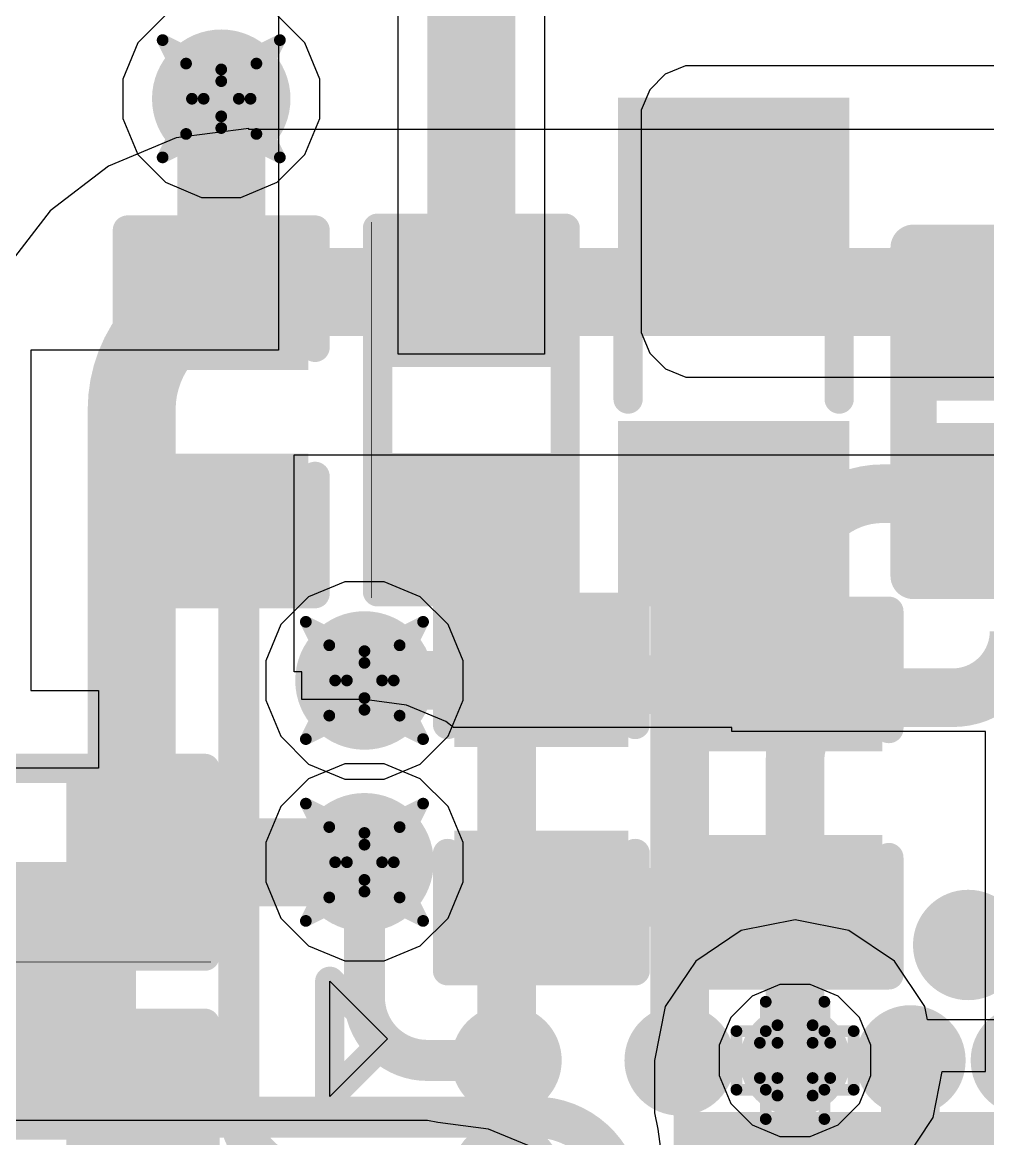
# Model space of a CAD drawing. Header units: inches. Extents: x -2 to 5376, y -4 to 5426.
# Drawn here: x 118.239 to 122.421, y 41.581 to 46.417 of the extents above; entities that cross this region are included whole.
import ezdxf

# ---------------------------------------------------------------- set-up
doc = ezdxf.new("R2010")
doc.units = ezdxf.units.IN
for name, color, linetype in [('Bottom Layer', 5, 'Continuous'), ('Bottom Overlay', 54, 'Continuous'), ('Bottom Paste', 16, 'Continuous'), ('Bottom Solder', 6, 'Continuous'), ('Drill Drawing', 1, 'Continuous'), ('Layer 1', 16, 'Continuous'), ('Layer 2', 76, 'Continuous'), ('Top Layer', 1, 'Continuous'), ('Top Overlay', 2, 'Continuous'), ('Top Paste', 8, 'Continuous'), ('Top Solder', 216, 'Continuous'), ('Via Holes', 16, 'Continuous')]:
    doc.layers.add(name, color=color, linetype=linetype)

# ---------------------------------------------------------------- blocks, each defined once
blk = doc.blocks.new('SMD3215_2P_131')
at = {"layer": 'Top Layer'}
for points in [[(-1.75, 0.9), (-0.75, 0.9), (-0.75, -0.9), (-1.75, -0.9)], [(0.75, 0.9), (1.75, 0.9), (1.75, -0.9), (0.75, -0.9)]]:
    blk.add_hatch(color=1, dxfattribs=at).paths.add_polyline_path(points)
at = {"layer": 'Top Paste'}
for points in [[(-1.75, 0.9), (-0.75, 0.9), (-0.75, -0.9), (-1.75, -0.9)], [(0.75, 0.9), (1.75, 0.9), (1.75, -0.9), (0.75, -0.9)]]:
    blk.add_hatch(color=8, dxfattribs=at).paths.add_polyline_path(points)
at = {"layer": 'Top Solder'}
for points in [[(-1.8516, 1.0016), (-0.6484, 1.0016), (-0.6484, -1.0016), (-1.8516, -1.0016)], [(0.6484, 1.0016), (1.8516, 1.0016), (1.8516, -1.0016), (0.6484, -1.0016)]]:
    blk.add_hatch(color=216, dxfattribs=at).paths.add_polyline_path(points)
at = {"layer": 'Top Overlay', "const_width": 0.127}
for points in [[(0.5588, 0.8128), (-0.5588, 0.8128)], [(0.5588, -0.8128), (-0.5588, -0.8128)]]:
    blk.add_lwpolyline(points, dxfattribs=at)
at = {"layer": 'Top Overlay', "const_width": 0.0635}
for points in [[(-0.5905, 0.8128, 1), (-0.5271, 0.8128, 1)], [(0.5271, 0.8128, 1), (0.5905, 0.8128, 1)], [(-0.5905, -0.8128, 1), (-0.5271, -0.8128, 1)], [(0.5271, -0.8128, 1), (0.5905, -0.8128, 1)]]:
    blk.add_lwpolyline(points, format="xyb", close=True, dxfattribs=at)
blk = doc.blocks.new('AQFN_73_EP_7_7__144')
at = {"layer": 'Top Layer'}
h = blk.add_hatch(color=1, dxfattribs=at)
edge = h.paths.add_edge_path()
edge.add_arc((-1.25, 3.25), 0.1375, 0, 360)
h = blk.add_hatch(color=1, dxfattribs=at)
edge = h.paths.add_edge_path()
edge.add_arc((-3.25, 2.75), 0.1375, 0, 360)
h = blk.add_hatch(color=1, dxfattribs=at)
edge = h.paths.add_edge_path()
edge.add_arc((-2.5, 2.75), 0.1375, 0, 360)
h = blk.add_hatch(color=1, dxfattribs=at)
edge = h.paths.add_edge_path()
edge.add_arc((-2, 2.75), 0.1375, 0, 360)
h = blk.add_hatch(color=1, dxfattribs=at)
edge = h.paths.add_edge_path()
edge.add_arc((-1.5, 2.75), 0.1375, 0, 360)
blk.add_hatch(color=1, dxfattribs=at).paths.add_polyline_path([(-2.425, 2.425), (2.425, 2.425), (2.425, -2.425), (-2.425, -2.425)])
at = {"layer": 'Top Paste'}
h = blk.add_hatch(color=8, dxfattribs=at)
edge = h.paths.add_edge_path()
edge.add_arc((-1.25, 3.25), 0.1375, 0, 360)
h = blk.add_hatch(color=8, dxfattribs=at)
edge = h.paths.add_edge_path()
edge.add_arc((-3.25, 2.75), 0.1375, 0, 360)
h = blk.add_hatch(color=8, dxfattribs=at)
edge = h.paths.add_edge_path()
edge.add_arc((-2.5, 2.75), 0.1375, 0, 360)
h = blk.add_hatch(color=8, dxfattribs=at)
edge = h.paths.add_edge_path()
edge.add_arc((-2, 2.75), 0.1375, 0, 360)
h = blk.add_hatch(color=8, dxfattribs=at)
edge = h.paths.add_edge_path()
edge.add_arc((-1.5, 2.75), 0.1375, 0, 360)
at = {"layer": 'Top Solder'}
h = blk.add_hatch(color=216, dxfattribs=at)
edge = h.paths.add_edge_path()
edge.add_arc((-1.25, 3.25), 0.2391, 0, 360)
h = blk.add_hatch(color=216, dxfattribs=at)
edge = h.paths.add_edge_path()
edge.add_arc((-3.25, 2.75), 0.2391, 0, 360)
h = blk.add_hatch(color=216, dxfattribs=at)
edge = h.paths.add_edge_path()
edge.add_arc((-2.5, 2.75), 0.2391, 0, 360)
h = blk.add_hatch(color=216, dxfattribs=at)
edge = h.paths.add_edge_path()
edge.add_arc((-2, 2.75), 0.2391, 0, 360)
h = blk.add_hatch(color=216, dxfattribs=at)
edge = h.paths.add_edge_path()
edge.add_arc((-1.5, 2.75), 0.2391, 0, 360)
h = blk.add_hatch(color=216, dxfattribs=at)
edge = h.paths.add_edge_path()
edge.add_arc((-1, 2.75), 0.2391, 0, 360)
blk.add_hatch(color=216, dxfattribs=at).paths.add_polyline_path([(-2.5266, 2.5266), (2.5266, 2.5266), (2.5266, -2.5266), (-2.5266, -2.5266)])
h = blk.add_hatch(color=216, dxfattribs=at)
edge = h.paths.add_edge_path()
edge.add_arc((-3.25, 2.25), 0.2391, 0, 360)
at = {"layer": 'Top Overlay', "const_width": 0.127}
for points in [[(-3.5, 3.5), (-1.95, 3.5)], [(-3.5, 3.15), (-3.5, 3.5)], [(-4.0159, 3.0926), (-3.7664, 2.8432)], [(-4.0159, 2.5937), (-4.0159, 3.0926)], [(-4.0159, 2.5937), (-3.7664, 2.8432)]]:
    blk.add_lwpolyline(points, dxfattribs=at)
at = {"layer": 'Top Overlay', "const_width": 0.0635}
for points in [[(-3.5318, 3.5, 1), (-3.4683, 3.5, 1)], [(-3.5318, 3.5, 1), (-3.4683, 3.5, 1)], [(-1.9818, 3.5, 1), (-1.9183, 3.5, 1)], [(-3.5318, 3.15, 1), (-3.4683, 3.15, 1)], [(-4.0476, 3.0926, 1), (-3.9841, 3.0926, 1)], [(-4.0476, 3.0926, 1), (-3.9841, 3.0926, 1)], [(-3.7982, 2.8432, 1), (-3.7347, 2.8432, 1)], [(-3.7982, 2.8432, 1), (-3.7347, 2.8432, 1)], [(-4.0476, 2.5937, 1), (-3.9841, 2.5937, 1)], [(-4.0476, 2.5937, 1), (-3.9841, 2.5937, 1)]]:
    blk.add_lwpolyline(points, format="xyb", close=True, dxfattribs=at)
blk = doc.blocks.new('R___0402_B_174')
at = {"layer": 'Bottom Layer'}
for points in [[(-0.2413, 0.3175), (-0.2413, -0.3175), (-0.6985, -0.3175), (-0.6985, 0.3175)], [(0.6985, 0.3175), (0.6985, -0.3175), (0.2413, -0.3175), (0.2413, 0.3175)]]:
    blk.add_hatch(color=5, dxfattribs=at).paths.add_polyline_path(points)
at = {"layer": 'Bottom Paste'}
for points in [[(-0.2413, 0.3175), (-0.2413, -0.3175), (-0.6985, -0.3175), (-0.6985, 0.3175)], [(0.6985, 0.3175), (0.6985, -0.3175), (0.2413, -0.3175), (0.2413, 0.3175)]]:
    blk.add_hatch(color=16, dxfattribs=at).paths.add_polyline_path(points)
at = {"layer": 'Bottom Solder'}
for points in [[(-0.1863, 0.3725), (-0.1863, -0.3725), (-0.7535, -0.3725), (-0.7535, 0.3725)], [(0.7535, 0.3725), (0.7535, -0.3725), (0.1863, -0.3725), (0.1863, 0.3725)]]:
    blk.add_hatch(color=6, dxfattribs=at).paths.add_polyline_path(points)
at = {"layer": 'Bottom Overlay'}
for points, const_width in [([(-0.7874, 0.4064), (-0.7874, -0.4064)], 0.127), ([(0.7874, 0.4064), (-0.7874, 0.4064)], 0.127), ([(0.7874, 0.4064), (0.7874, -0.4064)], 0.127), ([(0.8128, 0.4318), (-0.8128, 0.4318)], 0.00323), ([(0.7874, -0.4064), (-0.7874, -0.4064)], 0.127)]:
    blk.add_lwpolyline(points, dxfattribs=dict(at, const_width=const_width))
for points, const_width in [([(-0.8191, 0.4064, 1), (-0.7556, 0.4064, 1)], 0.0635), ([(-0.8191, 0.4064, 1), (-0.7556, 0.4064, 1)], 0.0635), ([(0.7556, 0.4064, 1), (0.8191, 0.4064, 1)], 0.0635), ([(0.7556, 0.4064, 1), (0.8191, 0.4064, 1)], 0.0635), ([(-0.8136, 0.4318, 1), (-0.812, 0.4318, 1)], 0.00161), ([(0.812, 0.4318, 1), (0.8136, 0.4318, 1)], 0.00161), ([(-0.8191, -0.4064, 1), (-0.7556, -0.4064, 1)], 0.0635), ([(-0.8191, -0.4064, 1), (-0.7556, -0.4064, 1)], 0.0635), ([(0.7556, -0.4064, 1), (0.8191, -0.4064, 1)], 0.0635), ([(0.7556, -0.4064, 1), (0.8191, -0.4064, 1)], 0.0635)]:
    blk.add_lwpolyline(points, format="xyb", close=True, dxfattribs=dict(at, const_width=const_width))
blk = doc.blocks.new('R___0402_B_184')
at = {"layer": 'Bottom Layer'}
for points in [[(-0.2413, 0.3175), (-0.2413, -0.3175), (-0.6985, -0.3175), (-0.6985, 0.3175)], [(0.6985, 0.3175), (0.6985, -0.3175), (0.2413, -0.3175), (0.2413, 0.3175)]]:
    blk.add_hatch(color=5, dxfattribs=at).paths.add_polyline_path(points)
at = {"layer": 'Bottom Paste'}
for points in [[(-0.2413, 0.3175), (-0.2413, -0.3175), (-0.6985, -0.3175), (-0.6985, 0.3175)], [(0.6985, 0.3175), (0.6985, -0.3175), (0.2413, -0.3175), (0.2413, 0.3175)]]:
    blk.add_hatch(color=16, dxfattribs=at).paths.add_polyline_path(points)
at = {"layer": 'Bottom Solder'}
for points in [[(-0.1863, 0.3725), (-0.1863, -0.3725), (-0.7535, -0.3725), (-0.7535, 0.3725)], [(0.7535, 0.3725), (0.7535, -0.3725), (0.1863, -0.3725), (0.1863, 0.3725)]]:
    blk.add_hatch(color=6, dxfattribs=at).paths.add_polyline_path(points)
at = {"layer": 'Bottom Overlay'}
for points, const_width in [([(0.7874, 0.4064), (-0.7874, 0.4064)], 0.127), ([(-0.7874, 0.4064), (-0.7874, -0.4064)], 0.127), ([(0.7874, 0.4064), (0.7874, -0.4064)], 0.127), ([(0.8128, 0.4318), (-0.8128, 0.4318)], 0.00323), ([(0.7874, -0.4064), (-0.7874, -0.4064)], 0.127)]:
    blk.add_lwpolyline(points, dxfattribs=dict(at, const_width=const_width))
for points, const_width in [([(-0.8191, 0.4064, 1), (-0.7556, 0.4064, 1)], 0.0635), ([(-0.8191, 0.4064, 1), (-0.7556, 0.4064, 1)], 0.0635), ([(0.7556, 0.4064, 1), (0.8191, 0.4064, 1)], 0.0635), ([(0.7556, 0.4064, 1), (0.8191, 0.4064, 1)], 0.0635), ([(-0.8136, 0.4318, 1), (-0.812, 0.4318, 1)], 0.00161), ([(0.812, 0.4318, 1), (0.8136, 0.4318, 1)], 0.00161), ([(-0.8191, -0.4064, 1), (-0.7556, -0.4064, 1)], 0.0635), ([(-0.8191, -0.4064, 1), (-0.7556, -0.4064, 1)], 0.0635), ([(0.7556, -0.4064, 1), (0.8191, -0.4064, 1)], 0.0635), ([(0.7556, -0.4064, 1), (0.8191, -0.4064, 1)], 0.0635)]:
    blk.add_lwpolyline(points, format="xyb", close=True, dxfattribs=dict(at, const_width=const_width))
blk = doc.blocks.new('R___0402_186')
at = {"layer": 'Top Layer'}
for points in [[(-0.6985, -0.3175), (-0.6985, 0.3175), (-0.2413, 0.3175), (-0.2413, -0.3175)], [(0.2413, -0.3175), (0.2413, 0.3175), (0.6985, 0.3175), (0.6985, -0.3175)]]:
    blk.add_hatch(color=1, dxfattribs=at).paths.add_polyline_path(points)
at = {"layer": 'Top Paste'}
for points in [[(-0.6985, -0.3175), (-0.6985, 0.3175), (-0.2413, 0.3175), (-0.2413, -0.3175)], [(0.2413, -0.3175), (0.2413, 0.3175), (0.6985, 0.3175), (0.6985, -0.3175)]]:
    blk.add_hatch(color=8, dxfattribs=at).paths.add_polyline_path(points)
at = {"layer": 'Top Solder'}
for points in [[(-0.7535, -0.3725), (-0.7535, 0.3725), (-0.1863, 0.3725), (-0.1863, -0.3725)], [(0.1863, -0.3725), (0.1863, 0.3725), (0.7535, 0.3725), (0.7535, -0.3725)]]:
    blk.add_hatch(color=216, dxfattribs=at).paths.add_polyline_path(points)
at = {"layer": 'Top Overlay'}
for points, const_width in [([(-0.7874, -0.4064), (-0.7874, 0.4064)], 0.127), ([(0.7874, 0.4064), (-0.7874, 0.4064)], 0.127), ([(0.7874, -0.4064), (0.7874, 0.4064)], 0.127), ([(0.7874, -0.4064), (-0.7874, -0.4064)], 0.127), ([(0.8128, -0.4318), (-0.8128, -0.4318)], 0.00323)]:
    blk.add_lwpolyline(points, dxfattribs=dict(at, const_width=const_width))
for points, const_width in [([(-0.8191, 0.4064, 1), (-0.7556, 0.4064, 1)], 0.0635), ([(-0.8191, 0.4064, 1), (-0.7556, 0.4064, 1)], 0.0635), ([(0.7556, 0.4064, 1), (0.8191, 0.4064, 1)], 0.0635), ([(0.7556, 0.4064, 1), (0.8191, 0.4064, 1)], 0.0635), ([(-0.8191, -0.4064, 1), (-0.7556, -0.4064, 1)], 0.0635), ([(-0.8191, -0.4064, 1), (-0.7556, -0.4064, 1)], 0.0635), ([(0.7556, -0.4064, 1), (0.8191, -0.4064, 1)], 0.0635), ([(0.7556, -0.4064, 1), (0.8191, -0.4064, 1)], 0.0635), ([(-0.8136, -0.4318, 1), (-0.812, -0.4318, 1)], 0.00161), ([(0.812, -0.4318, 1), (0.8136, -0.4318, 1)], 0.00161)]:
    blk.add_lwpolyline(points, format="xyb", close=True, dxfattribs=dict(at, const_width=const_width))
blk = doc.blocks.new('IND_0603__1608_M_______251')
at = {"layer": 'Top Layer'}
for points in [[(-1, 0.4), (-0.4, 0.4), (-0.4, -0.4), (-1, -0.4)], [(0.4, 0.4), (1, 0.4), (1, -0.4), (0.4, -0.4)]]:
    blk.add_hatch(color=1, dxfattribs=at).paths.add_polyline_path(points)
at = {"layer": 'Top Paste'}
for points in [[(-1, 0.4), (-0.4, 0.4), (-0.4, -0.4), (-1, -0.4)], [(0.4, 0.4), (1, 0.4), (1, -0.4), (0.4, -0.4)]]:
    blk.add_hatch(color=8, dxfattribs=at).paths.add_polyline_path(points)
at = {"layer": 'Top Solder'}
for points in [[(-1.1016, 0.5016), (-0.2984, 0.5016), (-0.2984, -0.5016), (-1.1016, -0.5016)], [(0.2984, 0.5016), (1.1016, 0.5016), (1.1016, -0.5016), (0.2984, -0.5016)]]:
    blk.add_hatch(color=216, dxfattribs=at).paths.add_polyline_path(points)
at = {"layer": 'Top Overlay', "const_width": 0.127}
for points in [[(-0.2032, 0.4572), (0.2286, 0.4572)], [(-0.2032, -0.4572), (0.2286, -0.4572)]]:
    blk.add_lwpolyline(points, dxfattribs=at)
at = {"layer": 'Top Overlay', "const_width": 0.0635}
for points in [[(-0.2349, 0.4572, 1), (-0.1714, 0.4572, 1)], [(0.1968, 0.4572, 1), (0.2604, 0.4572, 1)], [(-0.2349, -0.4572, 1), (-0.1714, -0.4572, 1)], [(0.1968, -0.4572, 1), (0.2604, -0.4572, 1)]]:
    blk.add_lwpolyline(points, format="xyb", close=True, dxfattribs=at)
blk = doc.blocks.new('IND_0402_252')
at = {"layer": 'Top Layer'}
for points in [[(-0.55, 0.3), (-0.15, 0.3), (-0.15, -0.3), (-0.55, -0.3)], [(0.15, 0.3), (0.55, 0.3), (0.55, -0.3), (0.15, -0.3)]]:
    blk.add_hatch(color=1, dxfattribs=at).paths.add_polyline_path(points)
at = {"layer": 'Top Paste'}
for points in [[(-0.55, 0.3), (-0.15, 0.3), (-0.15, -0.3), (-0.55, -0.3)], [(0.15, 0.3), (0.55, 0.3), (0.55, -0.3), (0.15, -0.3)]]:
    blk.add_hatch(color=8, dxfattribs=at).paths.add_polyline_path(points)
at = {"layer": 'Top Solder'}
for points in [[(-0.6516, 0.4016), (-0.0484, 0.4016), (-0.0484, -0.4016), (-0.6516, -0.4016)], [(0.0484, 0.4016), (0.6516, 0.4016), (0.6516, -0.4016), (0.0484, -0.4016)]]:
    blk.add_hatch(color=216, dxfattribs=at).paths.add_polyline_path(points)
at = {"layer": 'Top Overlay', "const_width": 0.2}
for points in [[(-0.7112, -0.4572), (-0.7112, 0.4572)], [(-0.3048, 0.4572), (-0.7112, 0.4572)], [(0.7112, 0.4572), (-0.3048, 0.4572)], [(0.7112, -0.4572), (0.7112, 0.4572)], [(-0.3048, -0.4572), (-0.7112, -0.4572)], [(0.7112, -0.4572), (-0.3048, -0.4572)]]:
    blk.add_lwpolyline(points, dxfattribs=at)
at = {"layer": 'Top Overlay', "const_width": 0.1}
for points in [[(-0.7612, 0.4572, 1), (-0.6612, 0.4572, 1)], [(-0.7612, 0.4572, 1), (-0.6612, 0.4572, 1)], [(-0.3548, 0.4572, 1), (-0.2548, 0.4572, 1)], [(-0.3548, 0.4572, 1), (-0.2548, 0.4572, 1)], [(0.6612, 0.4572, 1), (0.7612, 0.4572, 1)], [(0.6612, 0.4572, 1), (0.7612, 0.4572, 1)], [(-0.7612, -0.4572, 1), (-0.6612, -0.4572, 1)], [(-0.7612, -0.4572, 1), (-0.6612, -0.4572, 1)], [(-0.3548, -0.4572, 1), (-0.2548, -0.4572, 1)], [(-0.3548, -0.4572, 1), (-0.2548, -0.4572, 1)], [(0.6612, -0.4572, 1), (0.7612, -0.4572, 1)], [(0.6612, -0.4572, 1), (0.7612, -0.4572, 1)]]:
    blk.add_lwpolyline(points, format="xyb", close=True, dxfattribs=at)
blk = doc.blocks.new('C___0402_B_304')
at = {"layer": 'Bottom Layer'}
for points in [[(-0.2413, 0.3175), (-0.2413, -0.3175), (-0.6985, -0.3175), (-0.6985, 0.3175)], [(0.6985, 0.3175), (0.6985, -0.3175), (0.2413, -0.3175), (0.2413, 0.3175)]]:
    blk.add_hatch(color=5, dxfattribs=at).paths.add_polyline_path(points)
at = {"layer": 'Bottom Paste'}
for points in [[(-0.2413, 0.3175), (-0.2413, -0.3175), (-0.6985, -0.3175), (-0.6985, 0.3175)], [(0.6985, 0.3175), (0.6985, -0.3175), (0.2413, -0.3175), (0.2413, 0.3175)]]:
    blk.add_hatch(color=16, dxfattribs=at).paths.add_polyline_path(points)
at = {"layer": 'Bottom Solder'}
for points in [[(-0.1813, 0.3775), (-0.1813, -0.3775), (-0.7585, -0.3775), (-0.7585, 0.3775)], [(0.7585, 0.3775), (0.7585, -0.3775), (0.1813, -0.3775), (0.1813, 0.3775)]]:
    blk.add_hatch(color=6, dxfattribs=at).paths.add_polyline_path(points)
at = {"layer": 'Bottom Overlay', "const_width": 0.127}
for points in [[(-0.7874, 0.4064), (-0.2794, 0.4064)], [(-0.7874, 0.4064), (-0.7874, -0.4064)], [(0.2794, 0.4064), (0.7874, 0.4064)], [(0.7874, 0.4064), (0.7874, -0.4064)], [(-0.7874, -0.4064), (-0.2794, -0.4064)], [(0.2794, -0.4064), (0.7874, -0.4064)]]:
    blk.add_lwpolyline(points, dxfattribs=at)
at = {"layer": 'Bottom Overlay', "const_width": 0.0635}
for points in [[(-0.8191, 0.4064, 1), (-0.7556, 0.4064, 1)], [(-0.8191, 0.4064, 1), (-0.7556, 0.4064, 1)], [(-0.3111, 0.4064, 1), (-0.2477, 0.4064, 1)], [(0.2477, 0.4064, 1), (0.3111, 0.4064, 1)], [(0.7556, 0.4064, 1), (0.8191, 0.4064, 1)], [(0.7556, 0.4064, 1), (0.8191, 0.4064, 1)], [(-0.8191, -0.4064, 1), (-0.7556, -0.4064, 1)], [(-0.8191, -0.4064, 1), (-0.7556, -0.4064, 1)], [(-0.3111, -0.4064, 1), (-0.2477, -0.4064, 1)], [(0.2477, -0.4064, 1), (0.3111, -0.4064, 1)], [(0.7556, -0.4064, 1), (0.8191, -0.4064, 1)], [(0.7556, -0.4064, 1), (0.8191, -0.4064, 1)]]:
    blk.add_lwpolyline(points, format="xyb", close=True, dxfattribs=at)
blk = doc.blocks.new('C___0402_305')
at = {"layer": 'Top Layer'}
for points in [[(-0.6985, -0.3175), (-0.6985, 0.3175), (-0.2413, 0.3175), (-0.2413, -0.3175)], [(0.2413, -0.3175), (0.2413, 0.3175), (0.6985, 0.3175), (0.6985, -0.3175)]]:
    blk.add_hatch(color=1, dxfattribs=at).paths.add_polyline_path(points)
at = {"layer": 'Top Paste'}
for points in [[(-0.6985, -0.3175), (-0.6985, 0.3175), (-0.2413, 0.3175), (-0.2413, -0.3175)], [(0.2413, -0.3175), (0.2413, 0.3175), (0.6985, 0.3175), (0.6985, -0.3175)]]:
    blk.add_hatch(color=8, dxfattribs=at).paths.add_polyline_path(points)
at = {"layer": 'Top Solder'}
for points in [[(-0.7585, -0.3775), (-0.7585, 0.3775), (-0.1813, 0.3775), (-0.1813, -0.3775)], [(0.1813, -0.3775), (0.1813, 0.3775), (0.7585, 0.3775), (0.7585, -0.3775)]]:
    blk.add_hatch(color=216, dxfattribs=at).paths.add_polyline_path(points)
at = {"layer": 'Top Overlay', "const_width": 0.127}
for points in [[(-0.7874, 0.4064), (-0.2794, 0.4064)], [(-0.7874, -0.4064), (-0.7874, 0.4064)], [(0.7874, 0.4064), (0.2794, 0.4064)], [(0.7874, -0.4064), (0.7874, 0.4064)], [(-0.2794, -0.4064), (-0.7874, -0.4064)], [(0.7874, -0.4064), (0.2794, -0.4064)]]:
    blk.add_lwpolyline(points, dxfattribs=at)
at = {"layer": 'Top Overlay', "const_width": 0.0635}
for points in [[(-0.8191, 0.4064, 1), (-0.7556, 0.4064, 1)], [(-0.8191, 0.4064, 1), (-0.7556, 0.4064, 1)], [(-0.3112, 0.4064, 1), (-0.2477, 0.4064, 1)], [(0.2477, 0.4064, 1), (0.3111, 0.4064, 1)], [(0.7556, 0.4064, 1), (0.8191, 0.4064, 1)], [(0.7556, 0.4064, 1), (0.8191, 0.4064, 1)], [(-0.8191, -0.4064, 1), (-0.7556, -0.4064, 1)], [(-0.8191, -0.4064, 1), (-0.7556, -0.4064, 1)], [(-0.3112, -0.4064, 1), (-0.2477, -0.4064, 1)], [(0.2477, -0.4064, 1), (0.3111, -0.4064, 1)], [(0.7556, -0.4064, 1), (0.8191, -0.4064, 1)], [(0.7556, -0.4064, 1), (0.8191, -0.4064, 1)]]:
    blk.add_lwpolyline(points, format="xyb", close=True, dxfattribs=at)
blk = doc.blocks.new('C___0402_B_312')
at = {"layer": 'Bottom Layer'}
for points in [[(-0.2413, 0.3175), (-0.2413, -0.3175), (-0.6985, -0.3175), (-0.6985, 0.3175)], [(0.6985, 0.3175), (0.6985, -0.3175), (0.2413, -0.3175), (0.2413, 0.3175)]]:
    blk.add_hatch(color=5, dxfattribs=at).paths.add_polyline_path(points)
at = {"layer": 'Bottom Paste'}
for points in [[(-0.2413, 0.3175), (-0.2413, -0.3175), (-0.6985, -0.3175), (-0.6985, 0.3175)], [(0.6985, 0.3175), (0.6985, -0.3175), (0.2413, -0.3175), (0.2413, 0.3175)]]:
    blk.add_hatch(color=16, dxfattribs=at).paths.add_polyline_path(points)
at = {"layer": 'Bottom Solder'}
for points in [[(-0.1813, 0.3775), (-0.1813, -0.3775), (-0.7585, -0.3775), (-0.7585, 0.3775)], [(0.7585, 0.3775), (0.7585, -0.3775), (0.1813, -0.3775), (0.1813, 0.3775)]]:
    blk.add_hatch(color=6, dxfattribs=at).paths.add_polyline_path(points)
at = {"layer": 'Bottom Overlay', "const_width": 0.127}
for points in [[(-0.2794, 0.4064), (-0.7874, 0.4064)], [(-0.7874, -0.4064), (-0.7874, 0.4064)], [(0.7874, 0.4064), (0.2794, 0.4064)], [(0.7874, -0.4064), (0.7874, 0.4064)], [(-0.2794, -0.4064), (-0.7874, -0.4064)], [(0.7874, -0.4064), (0.2794, -0.4064)]]:
    blk.add_lwpolyline(points, dxfattribs=at)
at = {"layer": 'Bottom Overlay', "const_width": 0.0635}
for points in [[(-0.8191, 0.4064, 1), (-0.7556, 0.4064, 1)], [(-0.8191, 0.4064, 1), (-0.7556, 0.4064, 1)], [(-0.3111, 0.4064, 1), (-0.2477, 0.4064, 1)], [(0.2477, 0.4064, 1), (0.3111, 0.4064, 1)], [(0.7556, 0.4064, 1), (0.8191, 0.4064, 1)], [(0.7556, 0.4064, 1), (0.8191, 0.4064, 1)], [(-0.8191, -0.4064, 1), (-0.7556, -0.4064, 1)], [(-0.8191, -0.4064, 1), (-0.7556, -0.4064, 1)], [(-0.3111, -0.4064, 1), (-0.2477, -0.4064, 1)], [(0.2477, -0.4064, 1), (0.3111, -0.4064, 1)], [(0.7556, -0.4064, 1), (0.8191, -0.4064, 1)], [(0.7556, -0.4064, 1), (0.8191, -0.4064, 1)]]:
    blk.add_lwpolyline(points, format="xyb", close=True, dxfattribs=at)

msp = doc.modelspace()

# ---------------------------------------------------------------- hatches: boundary and pattern name
at = {"layer": 'Bottom Layer'}
h = msp.add_hatch(color=5, dxfattribs=at)
edge = h.paths.add_edge_path()
edge.add_arc((119.1006, 46.0856), 0.3, 0, 360)
h = msp.add_hatch(color=5, dxfattribs=at)
edge = h.paths.add_edge_path()
edge.add_arc((119.7211, 43.566), 0.3, 0, 360)
h = msp.add_hatch(color=5, dxfattribs=at)
edge = h.paths.add_edge_path()
edge.add_arc((119.7211, 42.7786), 0.3, 0, 360)
h = msp.add_hatch(color=5, dxfattribs=at)
edge = h.paths.add_edge_path()
edge.add_arc((121.5866, 41.9204), 0.15, 0, 360)
at = {"layer": 'Layer 1'}
h = msp.add_hatch(color=16, dxfattribs=at)
edge = h.paths.add_edge_path()
edge.add_arc((119.1006, 46.0856), 0.3, 0, 360)
h = msp.add_hatch(color=16, dxfattribs=at)
edge = h.paths.add_edge_path()
edge.add_arc((119.7211, 43.566), 0.3, 0, 360)
h = msp.add_hatch(color=16, dxfattribs=at)
edge = h.paths.add_edge_path()
edge.add_arc((119.7211, 42.7786), 0.3, 0, 360)
h = msp.add_hatch(color=16, dxfattribs=at)
edge = h.paths.add_edge_path()
edge.add_arc((121.5866, 41.9204), 0.15, 0, 360)
at = {"layer": 'Layer 2'}
h = msp.add_hatch(color=76, dxfattribs=at)
edge = h.paths.add_edge_path()
edge.add_arc((119.1006, 46.0856), 0.3, 0, 360)
h = msp.add_hatch(color=76, dxfattribs=at)
edge = h.paths.add_edge_path()
edge.add_arc((119.7211, 43.566), 0.3, 0, 360)
h = msp.add_hatch(color=76, dxfattribs=at)
edge = h.paths.add_edge_path()
edge.add_arc((119.7211, 42.7786), 0.3, 0, 360)
h = msp.add_hatch(color=76, dxfattribs=at)
edge = h.paths.add_edge_path()
edge.add_arc((121.5866, 41.9204), 0.15, 0, 360)
at = {"layer": 'Top Layer'}
h = msp.add_hatch(color=1, dxfattribs=at)
edge = h.paths.add_edge_path()
edge.add_arc((119.1006, 46.0856), 0.3, 0, 360)
h = msp.add_hatch(color=1, dxfattribs=at)
edge = h.paths.add_edge_path()
edge.add_arc((119.7211, 43.566), 0.3, 0, 360)
h = msp.add_hatch(color=1, dxfattribs=at)
edge = h.paths.add_edge_path()
edge.add_arc((119.7211, 42.7786), 0.3, 0, 360)
h = msp.add_hatch(color=1, dxfattribs=at)
edge = h.paths.add_edge_path()
edge.add_arc((121.5866, 41.9204), 0.15, 0, 360)
at = {"layer": 'Via Holes'}
h = msp.add_hatch(color=7, dxfattribs=at)
edge = h.paths.add_edge_path()
edge.add_arc((119.1006, 46.0856), 0.15, 0, 360)
h = msp.add_hatch(color=7, dxfattribs=at)
edge = h.paths.add_edge_path()
edge.add_arc((119.7211, 43.566), 0.15, 0, 360)
h = msp.add_hatch(color=7, dxfattribs=at)
edge = h.paths.add_edge_path()
edge.add_arc((119.7211, 42.7786), 0.15, 0, 360)
h = msp.add_hatch(color=7, dxfattribs=at)
edge = h.paths.add_edge_path()
edge.add_arc((121.5866, 41.9204), 0.075, 0, 360)

# ---------------------------------------------------------------- linework, layer by layer
at = {"layer": 'Bottom Layer'}
for p, q in [((119.2208, 45.9572), (118.9057, 45.9157)), ((119.2208, 45.9528), (119.2208, 45.9572)), ((126.5047, 45.9528), (119.2208, 45.9528)), ((118.9057, 45.9157), (118.6122, 45.7941)), ((118.6122, 45.7941), (118.3601, 45.6007)), ((118.3601, 45.6007), (118.1666, 45.3486)), ((119.417, 43.6041), (119.417, 44.5437)), ((119.417, 44.5437), (126.3032, 44.5437)), ((119.4491, 43.6041), (119.417, 43.6041)), ((119.4491, 43.4832), (119.4491, 43.6041)), ((119.7211, 43.4832), (119.4491, 43.4832)), ((119.9034, 43.4592), (119.7211, 43.4832)), ((120.0734, 43.3888), (119.9034, 43.4592)), ((120.1072, 43.3628), (120.0734, 43.3888)), ((121.313, 43.3628), (120.1072, 43.3628)), ((121.313, 43.3451), (121.313, 43.3628)), ((122.4121, 43.3451), (121.313, 43.3451)), ((122.4121, 41.8719), (122.4121, 43.3451)), ((122.1848, 41.6726), (122.2244, 41.8719)), ((122.2244, 41.8719), (122.4121, 41.8719)), ((122.0444, 41.4626), (122.1848, 41.6726))]:
    msp.add_line(p, q, dxfattribs=at)
for points, const_width in [([(118.7125, 44.74, -0.414214), (119.2208, 45.2482)], 0.381), ([(121.5796, 43.9881, -0.414214), (121.9664, 44.375)], 0.254), ([(120.4598, 41.6748, -0.414214), (120.8366, 41.298)], 0.1778)]:
    msp.add_lwpolyline(points, format="xyb", dxfattribs=dict(at, const_width=const_width))
for points, const_width in [([(119.2208, 45.2482), (126.5047, 45.2482)], 0.381), ([(118.7125, 42.7786), (118.7125, 44.74)], 0.381), ([(121.9664, 44.375), (124.8809, 44.375)], 0.254), ([(121.5796, 43.5483), (121.5796, 43.9881)], 0.254), ([(119.7211, 43.566), (120.4875, 43.566)], 0.254), ([(120.4875, 43.5483), (120.4875, 43.566)], 0.254), ([(120.4875, 43.5483), (121.5796, 43.5483)], 0.254), ([(121.5796, 43.5483), (121.5866, 43.5483)], 0.254), ([(118.7125, 42.7786), (119.7211, 42.7786)], 0.381), ([(120.4875, 42.6262), (121.5866, 42.6262)], 0.254), ([(121.5866, 42.6085), (121.5866, 42.6262)], 0.254), ([(121.5866, 41.9204), (121.5866, 42.6085)], 0.254), ([(118.7125, 41.6748), (120.4598, 41.6748)], 0.1778)]:
    msp.add_lwpolyline(points, dxfattribs=dict(at, const_width=const_width))
for points, const_width in [([(119.1255, 45.2482, 1), (119.316, 45.2482, 1)], 0.1905), ([(119.1255, 45.2482, 1), (119.316, 45.2482, 1)], 0.1905), ([(118.6172, 44.74, 1), (118.8077, 44.74, 1)], 0.1905), ([(118.6172, 44.74, 1), (118.8077, 44.74, 1)], 0.1905), ([(121.9029, 44.375, 1), (122.0299, 44.375, 1)], 0.127), ([(121.9029, 44.375, 1), (122.0299, 44.375, 1)], 0.127), ([(121.5161, 43.9881, 1), (121.6431, 43.9881, 1)], 0.127), ([(121.5161, 43.9881, 1), (121.6431, 43.9881, 1)], 0.127), ([(119.6576, 43.566, 1), (119.7846, 43.566, 1)], 0.127), ([(120.424, 43.566, 1), (120.551, 43.566, 1)], 0.127), ([(120.424, 43.566, 1), (120.551, 43.566, 1)], 0.127), ([(120.424, 43.5483, 1), (120.551, 43.5483, 1)], 0.127), ([(120.424, 43.5483, 1), (120.551, 43.5483, 1)], 0.127), ([(121.5161, 43.5483, 1), (121.6431, 43.5483, 1)], 0.127), ([(121.5161, 43.5483, 1), (121.6431, 43.5483, 1)], 0.127), ([(121.5161, 43.5483, 1), (121.6431, 43.5483, 1)], 0.127), ([(121.5231, 43.5483, 1), (121.6501, 43.5483, 1)], 0.127), ([(118.6172, 42.7786, 1), (118.8077, 42.7786, 1)], 0.1905), ([(118.6172, 42.7786, 1), (118.8077, 42.7786, 1)], 0.1905), ([(119.6258, 42.7786, 1), (119.8163, 42.7786, 1)], 0.1905), ([(120.424, 42.6262, 1), (120.551, 42.6262, 1)], 0.127), ([(121.5231, 42.6262, 1), (121.6501, 42.6262, 1)], 0.127), ([(121.5231, 42.6262, 1), (121.6501, 42.6262, 1)], 0.127), ([(121.5231, 42.6085, 1), (121.6501, 42.6085, 1)], 0.127), ([(121.5231, 42.6085, 1), (121.6501, 42.6085, 1)], 0.127), ([(121.5231, 41.9204, 1), (121.6501, 41.9204, 1)], 0.127), ([(118.668, 41.6748, 1), (118.7569, 41.6748, 1)], 0.0889), ([(120.4153, 41.6748, 1), (120.5042, 41.6748, 1)], 0.0889), ([(120.4153, 41.6748, 1), (120.5042, 41.6748, 1)], 0.0889)]:
    msp.add_lwpolyline(points, format="xyb", close=True, dxfattribs=dict(at, const_width=const_width))
at = {"layer": 'Drill Drawing', "const_width": 0.0508}
for points in [[(118.8466, 46.3396), (119.1006, 46.2126)], [(118.8466, 46.3396), (118.9736, 46.0856)], [(119.1006, 46.2126), (119.3546, 46.3396)], [(119.2276, 46.0856), (119.3546, 46.3396)], [(118.9482, 46.238), (119.1006, 46.1618)], [(118.9482, 46.238), (119.0244, 46.0856)], [(119.1006, 46.1618), (119.253, 46.238)], [(119.1768, 46.0856), (119.253, 46.238)], [(118.8466, 45.8316), (118.9736, 46.0856)], [(118.9482, 45.9332), (119.0244, 46.0856)], [(119.1768, 46.0856), (119.253, 45.9332)], [(119.2276, 46.0856), (119.3546, 45.8316)], [(118.9482, 45.9332), (119.1006, 46.0094)], [(119.1006, 46.0094), (119.253, 45.9332)], [(118.8466, 45.8316), (119.1006, 45.9586)], [(119.1006, 45.9586), (119.3546, 45.8316)], [(119.4671, 43.82), (119.7211, 43.693)], [(119.4671, 43.82), (119.5941, 43.566)], [(119.7211, 43.693), (119.9751, 43.82)], [(119.8481, 43.566), (119.9751, 43.82)], [(119.5687, 43.7184), (119.7211, 43.6422)], [(119.5687, 43.7184), (119.6449, 43.566)], [(119.7211, 43.6422), (119.8735, 43.7184)], [(119.7973, 43.566), (119.8735, 43.7184)], [(119.4671, 43.312), (119.5941, 43.566)], [(119.5687, 43.4136), (119.6449, 43.566)], [(119.7973, 43.566), (119.8735, 43.4136)], [(119.8481, 43.566), (119.9751, 43.312)], [(119.5687, 43.4136), (119.7211, 43.4898)], [(119.7211, 43.4898), (119.8735, 43.4136)], [(119.4671, 43.312), (119.7211, 43.439)], [(119.7211, 43.439), (119.9751, 43.312)], [(119.4671, 43.0326), (119.7211, 42.9056)], [(119.4671, 43.0326), (119.5941, 42.7786)], [(119.7211, 42.9056), (119.9751, 43.0326)], [(119.8481, 42.7786), (119.9751, 43.0326)], [(119.5687, 42.931), (119.7211, 42.8548)], [(119.5687, 42.931), (119.6449, 42.7786)], [(119.7211, 42.8548), (119.8735, 42.931)], [(119.7973, 42.7786), (119.8735, 42.931)], [(119.4671, 42.5246), (119.5941, 42.7786)], [(119.5687, 42.6262), (119.6449, 42.7786)], [(119.7973, 42.7786), (119.8735, 42.6262)], [(119.8481, 42.7786), (119.9751, 42.5246)], [(119.5687, 42.6262), (119.7211, 42.7024)], [(119.7211, 42.7024), (119.8735, 42.6262)], [(119.4671, 42.5246), (119.7211, 42.6516)], [(119.7211, 42.6516), (119.9751, 42.5246)], [(121.4596, 42.0474), (121.4596, 42.1744)], [(121.4596, 42.1744), (121.7136, 42.1744)], [(121.7136, 42.0474), (121.7136, 42.1744)], [(121.3326, 41.7934), (121.3326, 42.0474)], [(121.3326, 42.0474), (121.4596, 42.0474)], [(121.5104, 41.9966), (121.5104, 42.0728)], [(121.5104, 42.0728), (121.6628, 42.0728)], [(121.6628, 41.9966), (121.6628, 42.0728)], [(121.7136, 42.0474), (121.8406, 42.0474)], [(121.8406, 41.7934), (121.8406, 42.0474)], [(121.4342, 41.8442), (121.4342, 41.9966)], [(121.4342, 41.9966), (121.5104, 41.9966)], [(121.6628, 41.9966), (121.739, 41.9966)], [(121.739, 41.8442), (121.739, 41.9966)], [(121.4342, 41.8442), (121.5104, 41.8442)], [(121.5104, 41.768), (121.5104, 41.8442)], [(121.6628, 41.8442), (121.739, 41.8442)], [(121.6628, 41.768), (121.6628, 41.8442)], [(121.3326, 41.7934), (121.4596, 41.7934)], [(121.4596, 41.6664), (121.4596, 41.7934)], [(121.5104, 41.768), (121.6628, 41.768)], [(121.7136, 41.7934), (121.8406, 41.7934)], [(121.7136, 41.6664), (121.7136, 41.7934)], [(121.4596, 41.6664), (121.7136, 41.6664)]]:
    msp.add_lwpolyline(points, dxfattribs=at)
at = {"layer": 'Drill Drawing', "const_width": 0.0254}
for points in [[(118.8339, 46.3396, 1), (118.8593, 46.3396, 1)], [(118.8339, 46.3396, 1), (118.8593, 46.3396, 1)], [(119.3419, 46.3396, 1), (119.3673, 46.3396, 1)], [(119.3419, 46.3396, 1), (119.3673, 46.3396, 1)], [(118.9355, 46.238, 1), (118.9609, 46.238, 1)], [(118.9355, 46.238, 1), (118.9609, 46.238, 1)], [(119.0879, 46.2126, 1), (119.1133, 46.2126, 1)], [(119.0879, 46.2126, 1), (119.1133, 46.2126, 1)], [(119.2403, 46.238, 1), (119.2657, 46.238, 1)], [(119.2403, 46.238, 1), (119.2657, 46.238, 1)], [(119.0879, 46.1618, 1), (119.1133, 46.1618, 1)], [(119.0879, 46.1618, 1), (119.1133, 46.1618, 1)], [(118.9609, 46.0856, 1), (118.9863, 46.0856, 1)], [(118.9609, 46.0856, 1), (118.9863, 46.0856, 1)], [(119.0117, 46.0856, 1), (119.0371, 46.0856, 1)], [(119.0117, 46.0856, 1), (119.0371, 46.0856, 1)], [(119.1641, 46.0856, 1), (119.1895, 46.0856, 1)], [(119.1641, 46.0856, 1), (119.1895, 46.0856, 1)], [(119.2149, 46.0856, 1), (119.2403, 46.0856, 1)], [(119.2149, 46.0856, 1), (119.2403, 46.0856, 1)], [(119.0879, 46.0094, 1), (119.1133, 46.0094, 1)], [(119.0879, 46.0094, 1), (119.1133, 46.0094, 1)], [(119.0879, 45.9586, 1), (119.1133, 45.9586, 1)], [(119.0879, 45.9586, 1), (119.1133, 45.9586, 1)], [(118.9355, 45.9332, 1), (118.9609, 45.9332, 1)], [(118.9355, 45.9332, 1), (118.9609, 45.9332, 1)], [(119.2403, 45.9332, 1), (119.2657, 45.9332, 1)], [(119.2403, 45.9332, 1), (119.2657, 45.9332, 1)], [(118.8339, 45.8316, 1), (118.8593, 45.8316, 1)], [(118.8339, 45.8316, 1), (118.8593, 45.8316, 1)], [(119.3419, 45.8316, 1), (119.3673, 45.8316, 1)], [(119.3419, 45.8316, 1), (119.3673, 45.8316, 1)], [(119.4544, 43.82, 1), (119.4798, 43.82, 1)], [(119.4544, 43.82, 1), (119.4798, 43.82, 1)], [(119.9624, 43.82, 1), (119.9878, 43.82, 1)], [(119.9624, 43.82, 1), (119.9878, 43.82, 1)], [(119.556, 43.7184, 1), (119.5814, 43.7184, 1)], [(119.556, 43.7184, 1), (119.5814, 43.7184, 1)], [(119.7084, 43.693, 1), (119.7338, 43.693, 1)], [(119.7084, 43.693, 1), (119.7338, 43.693, 1)], [(119.8608, 43.7184, 1), (119.8862, 43.7184, 1)], [(119.8608, 43.7184, 1), (119.8862, 43.7184, 1)], [(119.7084, 43.6422, 1), (119.7338, 43.6422, 1)], [(119.7084, 43.6422, 1), (119.7338, 43.6422, 1)], [(119.5814, 43.566, 1), (119.6068, 43.566, 1)], [(119.5814, 43.566, 1), (119.6068, 43.566, 1)], [(119.6322, 43.566, 1), (119.6576, 43.566, 1)], [(119.6322, 43.566, 1), (119.6576, 43.566, 1)], [(119.7846, 43.566, 1), (119.81, 43.566, 1)], [(119.7846, 43.566, 1), (119.81, 43.566, 1)], [(119.8354, 43.566, 1), (119.8608, 43.566, 1)], [(119.8354, 43.566, 1), (119.8608, 43.566, 1)], [(119.7084, 43.4898, 1), (119.7338, 43.4898, 1)], [(119.7084, 43.4898, 1), (119.7338, 43.4898, 1)], [(119.556, 43.4136, 1), (119.5814, 43.4136, 1)], [(119.556, 43.4136, 1), (119.5814, 43.4136, 1)], [(119.7084, 43.439, 1), (119.7338, 43.439, 1)], [(119.7084, 43.439, 1), (119.7338, 43.439, 1)], [(119.8608, 43.4136, 1), (119.8862, 43.4136, 1)], [(119.8608, 43.4136, 1), (119.8862, 43.4136, 1)], [(119.4544, 43.312, 1), (119.4798, 43.312, 1)], [(119.4544, 43.312, 1), (119.4798, 43.312, 1)], [(119.9624, 43.312, 1), (119.9878, 43.312, 1)], [(119.9624, 43.312, 1), (119.9878, 43.312, 1)], [(119.4544, 43.0326, 1), (119.4798, 43.0326, 1)], [(119.4544, 43.0326, 1), (119.4798, 43.0326, 1)], [(119.9624, 43.0326, 1), (119.9878, 43.0326, 1)], [(119.9624, 43.0326, 1), (119.9878, 43.0326, 1)], [(119.556, 42.931, 1), (119.5814, 42.931, 1)], [(119.556, 42.931, 1), (119.5814, 42.931, 1)], [(119.8608, 42.931, 1), (119.8862, 42.931, 1)], [(119.8608, 42.931, 1), (119.8862, 42.931, 1)], [(119.7084, 42.9056, 1), (119.7338, 42.9056, 1)], [(119.7084, 42.9056, 1), (119.7338, 42.9056, 1)], [(119.7084, 42.8548, 1), (119.7338, 42.8548, 1)], [(119.7084, 42.8548, 1), (119.7338, 42.8548, 1)], [(119.5814, 42.7786, 1), (119.6068, 42.7786, 1)], [(119.5814, 42.7786, 1), (119.6068, 42.7786, 1)], [(119.6322, 42.7786, 1), (119.6576, 42.7786, 1)], [(119.6322, 42.7786, 1), (119.6576, 42.7786, 1)], [(119.7846, 42.7786, 1), (119.81, 42.7786, 1)], [(119.7846, 42.7786, 1), (119.81, 42.7786, 1)], [(119.8354, 42.7786, 1), (119.8608, 42.7786, 1)], [(119.8354, 42.7786, 1), (119.8608, 42.7786, 1)], [(119.7084, 42.7024, 1), (119.7338, 42.7024, 1)], [(119.7084, 42.7024, 1), (119.7338, 42.7024, 1)], [(119.556, 42.6262, 1), (119.5814, 42.6262, 1)], [(119.556, 42.6262, 1), (119.5814, 42.6262, 1)], [(119.7084, 42.6516, 1), (119.7338, 42.6516, 1)], [(119.7084, 42.6516, 1), (119.7338, 42.6516, 1)], [(119.8608, 42.6262, 1), (119.8862, 42.6262, 1)], [(119.8608, 42.6262, 1), (119.8862, 42.6262, 1)], [(119.4544, 42.5246, 1), (119.4798, 42.5246, 1)], [(119.4544, 42.5246, 1), (119.4798, 42.5246, 1)], [(119.9624, 42.5246, 1), (119.9878, 42.5246, 1)], [(119.9624, 42.5246, 1), (119.9878, 42.5246, 1)], [(121.4469, 42.1744, 1), (121.4723, 42.1744, 1)], [(121.4469, 42.1744, 1), (121.4723, 42.1744, 1)], [(121.7009, 42.1744, 1), (121.7263, 42.1744, 1)], [(121.7009, 42.1744, 1), (121.7263, 42.1744, 1)], [(121.3199, 42.0474, 1), (121.3453, 42.0474, 1)], [(121.3199, 42.0474, 1), (121.3453, 42.0474, 1)], [(121.4469, 42.0474, 1), (121.4723, 42.0474, 1)], [(121.4469, 42.0474, 1), (121.4723, 42.0474, 1)], [(121.4977, 42.0728, 1), (121.5231, 42.0728, 1)], [(121.4977, 42.0728, 1), (121.5231, 42.0728, 1)], [(121.6501, 42.0728, 1), (121.6755, 42.0728, 1)], [(121.6501, 42.0728, 1), (121.6755, 42.0728, 1)], [(121.7009, 42.0474, 1), (121.7263, 42.0474, 1)], [(121.7009, 42.0474, 1), (121.7263, 42.0474, 1)], [(121.8279, 42.0474, 1), (121.8533, 42.0474, 1)], [(121.8279, 42.0474, 1), (121.8533, 42.0474, 1)], [(121.4215, 41.9966, 1), (121.4469, 41.9966, 1)], [(121.4215, 41.9966, 1), (121.4469, 41.9966, 1)], [(121.4977, 41.9966, 1), (121.5231, 41.9966, 1)], [(121.4977, 41.9966, 1), (121.5231, 41.9966, 1)], [(121.6501, 41.9966, 1), (121.6755, 41.9966, 1)], [(121.6501, 41.9966, 1), (121.6755, 41.9966, 1)], [(121.7263, 41.9966, 1), (121.7517, 41.9966, 1)], [(121.7263, 41.9966, 1), (121.7517, 41.9966, 1)], [(121.4215, 41.8442, 1), (121.4469, 41.8442, 1)], [(121.4215, 41.8442, 1), (121.4469, 41.8442, 1)], [(121.4977, 41.8442, 1), (121.5231, 41.8442, 1)], [(121.4977, 41.8442, 1), (121.5231, 41.8442, 1)], [(121.6501, 41.8442, 1), (121.6755, 41.8442, 1)], [(121.6501, 41.8442, 1), (121.6755, 41.8442, 1)], [(121.7263, 41.8442, 1), (121.7517, 41.8442, 1)], [(121.7263, 41.8442, 1), (121.7517, 41.8442, 1)], [(121.3199, 41.7934, 1), (121.3453, 41.7934, 1)], [(121.3199, 41.7934, 1), (121.3453, 41.7934, 1)], [(121.4469, 41.7934, 1), (121.4723, 41.7934, 1)], [(121.4469, 41.7934, 1), (121.4723, 41.7934, 1)], [(121.4977, 41.768, 1), (121.5231, 41.768, 1)], [(121.4977, 41.768, 1), (121.5231, 41.768, 1)], [(121.6501, 41.768, 1), (121.6755, 41.768, 1)], [(121.6501, 41.768, 1), (121.6755, 41.768, 1)], [(121.7009, 41.7934, 1), (121.7263, 41.7934, 1)], [(121.7009, 41.7934, 1), (121.7263, 41.7934, 1)], [(121.8279, 41.7934, 1), (121.8533, 41.7934, 1)], [(121.8279, 41.7934, 1), (121.8533, 41.7934, 1)], [(121.4469, 41.6664, 1), (121.4723, 41.6664, 1)], [(121.4469, 41.6664, 1), (121.4723, 41.6664, 1)], [(121.7009, 41.6664, 1), (121.7263, 41.6664, 1)], [(121.7009, 41.6664, 1), (121.7263, 41.6664, 1)]]:
    msp.add_lwpolyline(points, format="xyb", close=True, dxfattribs=at)
at = {"layer": 'Layer 1'}
for p, q in [((119.6362, 43.2056), (119.4792, 43.1406)), ((119.806, 43.2056), (119.6362, 43.2056)), ((119.963, 43.1406), (119.806, 43.2056)), ((119.4792, 43.1406), (119.3591, 43.0205)), ((120.0831, 43.0205), (119.963, 43.1406)), ((119.3591, 43.0205), (119.2941, 42.8636)), ((120.1481, 42.8636), (120.0831, 43.0205)), ((119.2941, 42.8636), (119.2941, 42.6937)), ((120.1481, 42.6937), (120.1481, 42.8636)), ((119.2941, 42.6937), (119.3591, 42.5368)), ((120.0831, 42.5368), (120.1481, 42.6937)), ((119.3591, 42.5368), (119.4792, 42.4166)), ((119.963, 42.4166), (120.0831, 42.5368)), ((119.4792, 42.4166), (119.6362, 42.3516)), ((119.806, 42.3516), (119.963, 42.4166)), ((119.6362, 42.3516), (119.806, 42.3516)), ((121.5212, 42.2494), (121.4002, 42.1993)), ((121.652, 42.2494), (121.5212, 42.2494)), ((121.773, 42.1993), (121.652, 42.2494)), ((121.4002, 42.1993), (121.3077, 42.1068)), ((121.8655, 42.1068), (121.773, 42.1993)), ((121.3077, 42.1068), (121.2576, 41.9858)), ((121.9156, 41.9858), (121.8655, 42.1068)), ((121.2576, 41.9858), (121.2576, 41.855)), ((121.9156, 41.855), (121.9156, 41.9858)), ((121.2576, 41.855), (121.3077, 41.734)), ((121.8655, 41.734), (121.9156, 41.855)), ((121.3077, 41.734), (121.4002, 41.6415)), ((121.773, 41.6415), (121.8655, 41.734)), ((121.4002, 41.6415), (121.5212, 41.5914)), ((121.652, 41.5914), (121.773, 41.6415)), ((121.5212, 41.5914), (121.652, 41.5914))]:
    msp.add_line(p, q, dxfattribs=at)
at = {"layer": 'Layer 2'}
for p, q in [((118.8587, 46.4476), (118.7386, 46.3274)), ((119.4626, 46.3274), (119.3425, 46.4476)), ((118.7386, 46.3274), (118.6736, 46.1705)), ((119.5276, 46.1705), (119.4626, 46.3274)), ((118.6736, 46.1705), (118.6736, 46.0006)), ((119.5276, 46.0006), (119.5276, 46.1705)), ((118.6736, 46.0006), (118.7386, 45.8437)), ((119.4626, 45.8437), (119.5276, 46.0006)), ((118.7386, 45.8437), (118.8587, 45.7236)), ((119.3425, 45.7236), (119.4626, 45.8437)), ((118.8587, 45.7236), (119.0157, 45.6586)), ((119.1855, 45.6586), (119.3425, 45.7236)), ((119.0157, 45.6586), (119.1855, 45.6586)), ((119.6362, 43.993), (119.4792, 43.928)), ((119.806, 43.993), (119.6362, 43.993)), ((119.963, 43.928), (119.806, 43.993)), ((119.4792, 43.928), (119.3591, 43.8079)), ((120.0831, 43.8079), (119.963, 43.928)), ((119.3591, 43.8079), (119.2941, 43.651)), ((120.1481, 43.651), (120.0831, 43.8079)), ((119.2941, 43.651), (119.2941, 43.4811)), ((120.1481, 43.4811), (120.1481, 43.651)), ((119.2941, 43.4811), (119.3591, 43.3242)), ((120.0831, 43.3242), (120.1481, 43.4811)), ((119.3591, 43.3242), (119.4792, 43.204)), ((119.963, 43.204), (120.0831, 43.3242)), ((119.4792, 43.204), (119.6362, 43.139)), ((119.806, 43.139), (119.963, 43.204)), ((119.6362, 43.139), (119.806, 43.139)), ((121.5866, 42.529), (121.3537, 42.4827)), ((121.8195, 42.4827), (121.5866, 42.529)), ((121.3537, 42.4827), (121.1563, 42.3507)), ((122.0169, 42.3507), (121.8195, 42.4827)), ((121.1563, 42.3507), (121.0243, 42.1533)), ((122.1489, 42.1533), (122.0169, 42.3507)), ((121.0243, 42.1533), (120.978, 41.9204)), ((122.1601, 42.0967), (122.1489, 42.1533)), ((122.6536, 42.0967), (122.1601, 42.0967)), ((120.978, 41.9204), (120.978, 41.693)), ((120.978, 41.693), (120.9921, 41.622)), ((119.9948, 41.6605), (114.2634, 41.6605)), ((120.0391, 41.6517), (119.9948, 41.6605)), ((120.2584, 41.6228), (120.0391, 41.6517)), ((120.5041, 41.5211), (120.2584, 41.6228)), ((120.9921, 41.622), (121.0103, 41.4837))]:
    msp.add_line(p, q, dxfattribs=at)
at = {"layer": 'Layer 2', "const_width": 0.1778}
msp.add_lwpolyline([(121.5866, 41.693), (121.5866, 41.9204)], dxfattribs=at)
at = {"layer": 'Layer 2', "const_width": 0.0889}
for points in [[(121.5421, 41.9204, 1), (121.631, 41.9204, 1)], [(121.5421, 41.693, 1), (121.631, 41.693, 1)], [(121.5421, 41.693, 1), (121.631, 41.693, 1)]]:
    msp.add_lwpolyline(points, format="xyb", close=True, dxfattribs=at)
at = {"layer": 'Layer 2', "const_width": 0.1778}
msp.add_lwpolyline([(121.7915, 41.4881, -0.414214), (121.5866, 41.693)], format="xyb", dxfattribs=at)
at = {"layer": 'Top Layer'}
for p, q in [((120.5017, 50.5228), (120.5017, 44.9787)), ((119.8667, 44.9787), (119.8667, 50.1184)), ((119.3487, 49.9058), (119.3487, 44.9961)), ((121.1126, 46.228), (121.0245, 46.1915)), ((121.1603, 46.228), (121.1126, 46.228)), ((122.8366, 46.228), (121.1603, 46.228)), ((121.0245, 46.1915), (120.957, 46.124)), ((120.957, 46.124), (120.9205, 46.0358)), ((120.9205, 46.0358), (120.9205, 45.9881)), ((120.9205, 45.9881), (120.9205, 45.9881)), ((120.9205, 45.9881), (120.9205, 45.1205)), ((120.9205, 45.1205), (120.9205, 45.0726)), ((120.9205, 45.0726), (120.9572, 44.9839)), ((119.3487, 44.9961), (118.2751, 44.9961)), ((118.2751, 44.9961), (118.2751, 43.5229)), ((120.5017, 44.9787), (119.8667, 44.9787)), ((120.9572, 44.9839), (121.025, 44.9161)), ((121.025, 44.9161), (121.1136, 44.8794)), ((121.1136, 44.8794), (121.1616, 44.8794)), ((121.1616, 44.8794), (121.1616, 44.8794)), ((121.1616, 44.8794), (122.8572, 44.8794)), ((118.2751, 43.5229), (118.5682, 43.5229)), ((118.5682, 43.5229), (118.5682, 43.1864)), ((118.5682, 43.1864), (116.321, 43.1864))]:
    msp.add_line(p, q, dxfattribs=at)
for points, const_width in [([(120.1842, 45.2073), (120.1842, 50.1184)], 0.381), ([(119.1006, 45.1993), (119.1006, 46.0856)], 0.381), ([(120.3366, 41.9204), (120.3366, 44.2675)], 0.254), ([(121.0866, 44.0543), (121.3205, 44.2881)], 0.254), ([(119.1768, 41.7184), (119.1768, 44.2595)], 0.1778), ([(121.0866, 41.9204), (121.0866, 44.0543)], 0.254), ([(121.8555, 43.4914), (122.2699, 43.4914)], 0.254), ([(121.5866, 41.9204), (121.5866, 43.2226)], 0.254), ([(119.7211, 42.192), (119.7211, 42.7786)], 0.1778), ([(122.0866, 41.4009), (122.0866, 41.9204)], 0.254), ([(119.9927, 41.9204), (120.3366, 41.9204)], 0.1778)]:
    msp.add_lwpolyline(points, dxfattribs=dict(at, const_width=const_width))
for points, const_width in [([(119.0054, 46.0856, 1), (119.1958, 46.0856, 1)], 0.1905), ([(119.0054, 45.1993, 1), (119.1958, 45.1993, 1)], 0.1905), ([(120.0889, 45.2073, 1), (120.2794, 45.2073, 1)], 0.1905), ([(120.2731, 44.2675, 1), (120.4001, 44.2675, 1)], 0.127), ([(121.257, 44.2881, 1), (121.384, 44.2881, 1)], 0.127), ([(119.1324, 44.2595, 1), (119.2212, 44.2595, 1)], 0.0889), ([(121.0231, 44.0543, 1), (121.1501, 44.0543, 1)], 0.127), ([(121.0231, 44.0543, 1), (121.1501, 44.0543, 1)], 0.127), ([(121.792, 43.4914, 1), (121.919, 43.4914, 1)], 0.127), ([(121.792, 43.4914, 1), (121.919, 43.4914, 1)], 0.127), ([(122.2064, 43.4914, 1), (122.3334, 43.4914, 1)], 0.127), ([(122.2064, 43.4914, 1), (122.3334, 43.4914, 1)], 0.127), ([(121.5231, 43.2226, 1), (121.6501, 43.2226, 1)], 0.127), ([(121.5231, 43.2226, 1), (121.6501, 43.2226, 1)], 0.127), ([(119.6766, 42.7786, 1), (119.7655, 42.7786, 1)], 0.0889), ([(119.6766, 42.192, 1), (119.7655, 42.192, 1)], 0.0889), ([(119.6766, 42.192, 1), (119.7655, 42.192, 1)], 0.0889), ([(120.2731, 41.9204, 1), (120.4001, 41.9204, 1)], 0.127), ([(121.0231, 41.9204, 1), (121.1501, 41.9204, 1)], 0.127), ([(121.5231, 41.9204, 1), (121.6501, 41.9204, 1)], 0.127), ([(122.0231, 41.9204, 1), (122.1501, 41.9204, 1)], 0.127), ([(119.9482, 41.9204, 1), (120.0371, 41.9204, 1)], 0.0889), ([(119.9482, 41.9204, 1), (120.0371, 41.9204, 1)], 0.0889), ([(120.2921, 41.9204, 1), (120.381, 41.9204, 1)], 0.0889), ([(119.1324, 41.7184, 1), (119.2212, 41.7184, 1)], 0.0889), ([(119.1324, 41.7184, 1), (119.2212, 41.7184, 1)], 0.0889)]:
    msp.add_lwpolyline(points, format="xyb", close=True, dxfattribs=dict(at, const_width=const_width))
for points, const_width in [([(122.5572, 43.7787, -0.414214), (122.2699, 43.4914)], 0.254), ([(121.5866, 43.2226, -0.414214), (121.8555, 43.4914)], 0.254), ([(119.9927, 41.9204, -0.414214), (119.7211, 42.192)], 0.1778), ([(119.4748, 41.4204, -0.414214), (119.1768, 41.7184)], 0.1778)]:
    msp.add_lwpolyline(points, format="xyb", dxfattribs=dict(at, const_width=const_width))
at = {"layer": 'Top Overlay'}
for p, q in [((119.5707, 41.7641), (119.5707, 42.263)), ((119.5707, 42.263), (119.8202, 42.0136)), ((119.8202, 42.0136), (119.5707, 41.7641))]:
    msp.add_line(p, q, dxfattribs=at)

# ---------------------------------------------------------------- block references
for name, p, rotation in [('IND_0603__1608_M_______251', (121.3205, 44.9881), 90), ('C___0402_305', (119.1006, 44.7294), 270), ('R___0402_186', (120.1842, 44.7374), 270), ('IND_0402_252', (122.5572, 44.7294), 270), ('C___0402_B_312', (120.4875, 43.0961), 270), ('C___0402_B_304', (121.5866, 43.0784), 90), ('R___0402_B_174', (118.2426, 42.7786), 180), ('SMD3215_2P_131', (117.729, 40.9284), 270), ('R___0402_B_184', (118.2426, 41.6748), 180)]:
    msp.add_blockref(name, p, dxfattribs=dict(rotation=rotation))
msp.add_blockref('AQFN_73_EP_7_7__144', (123.5866, 39.1704))

doc.saveas('drawing.dxf')
